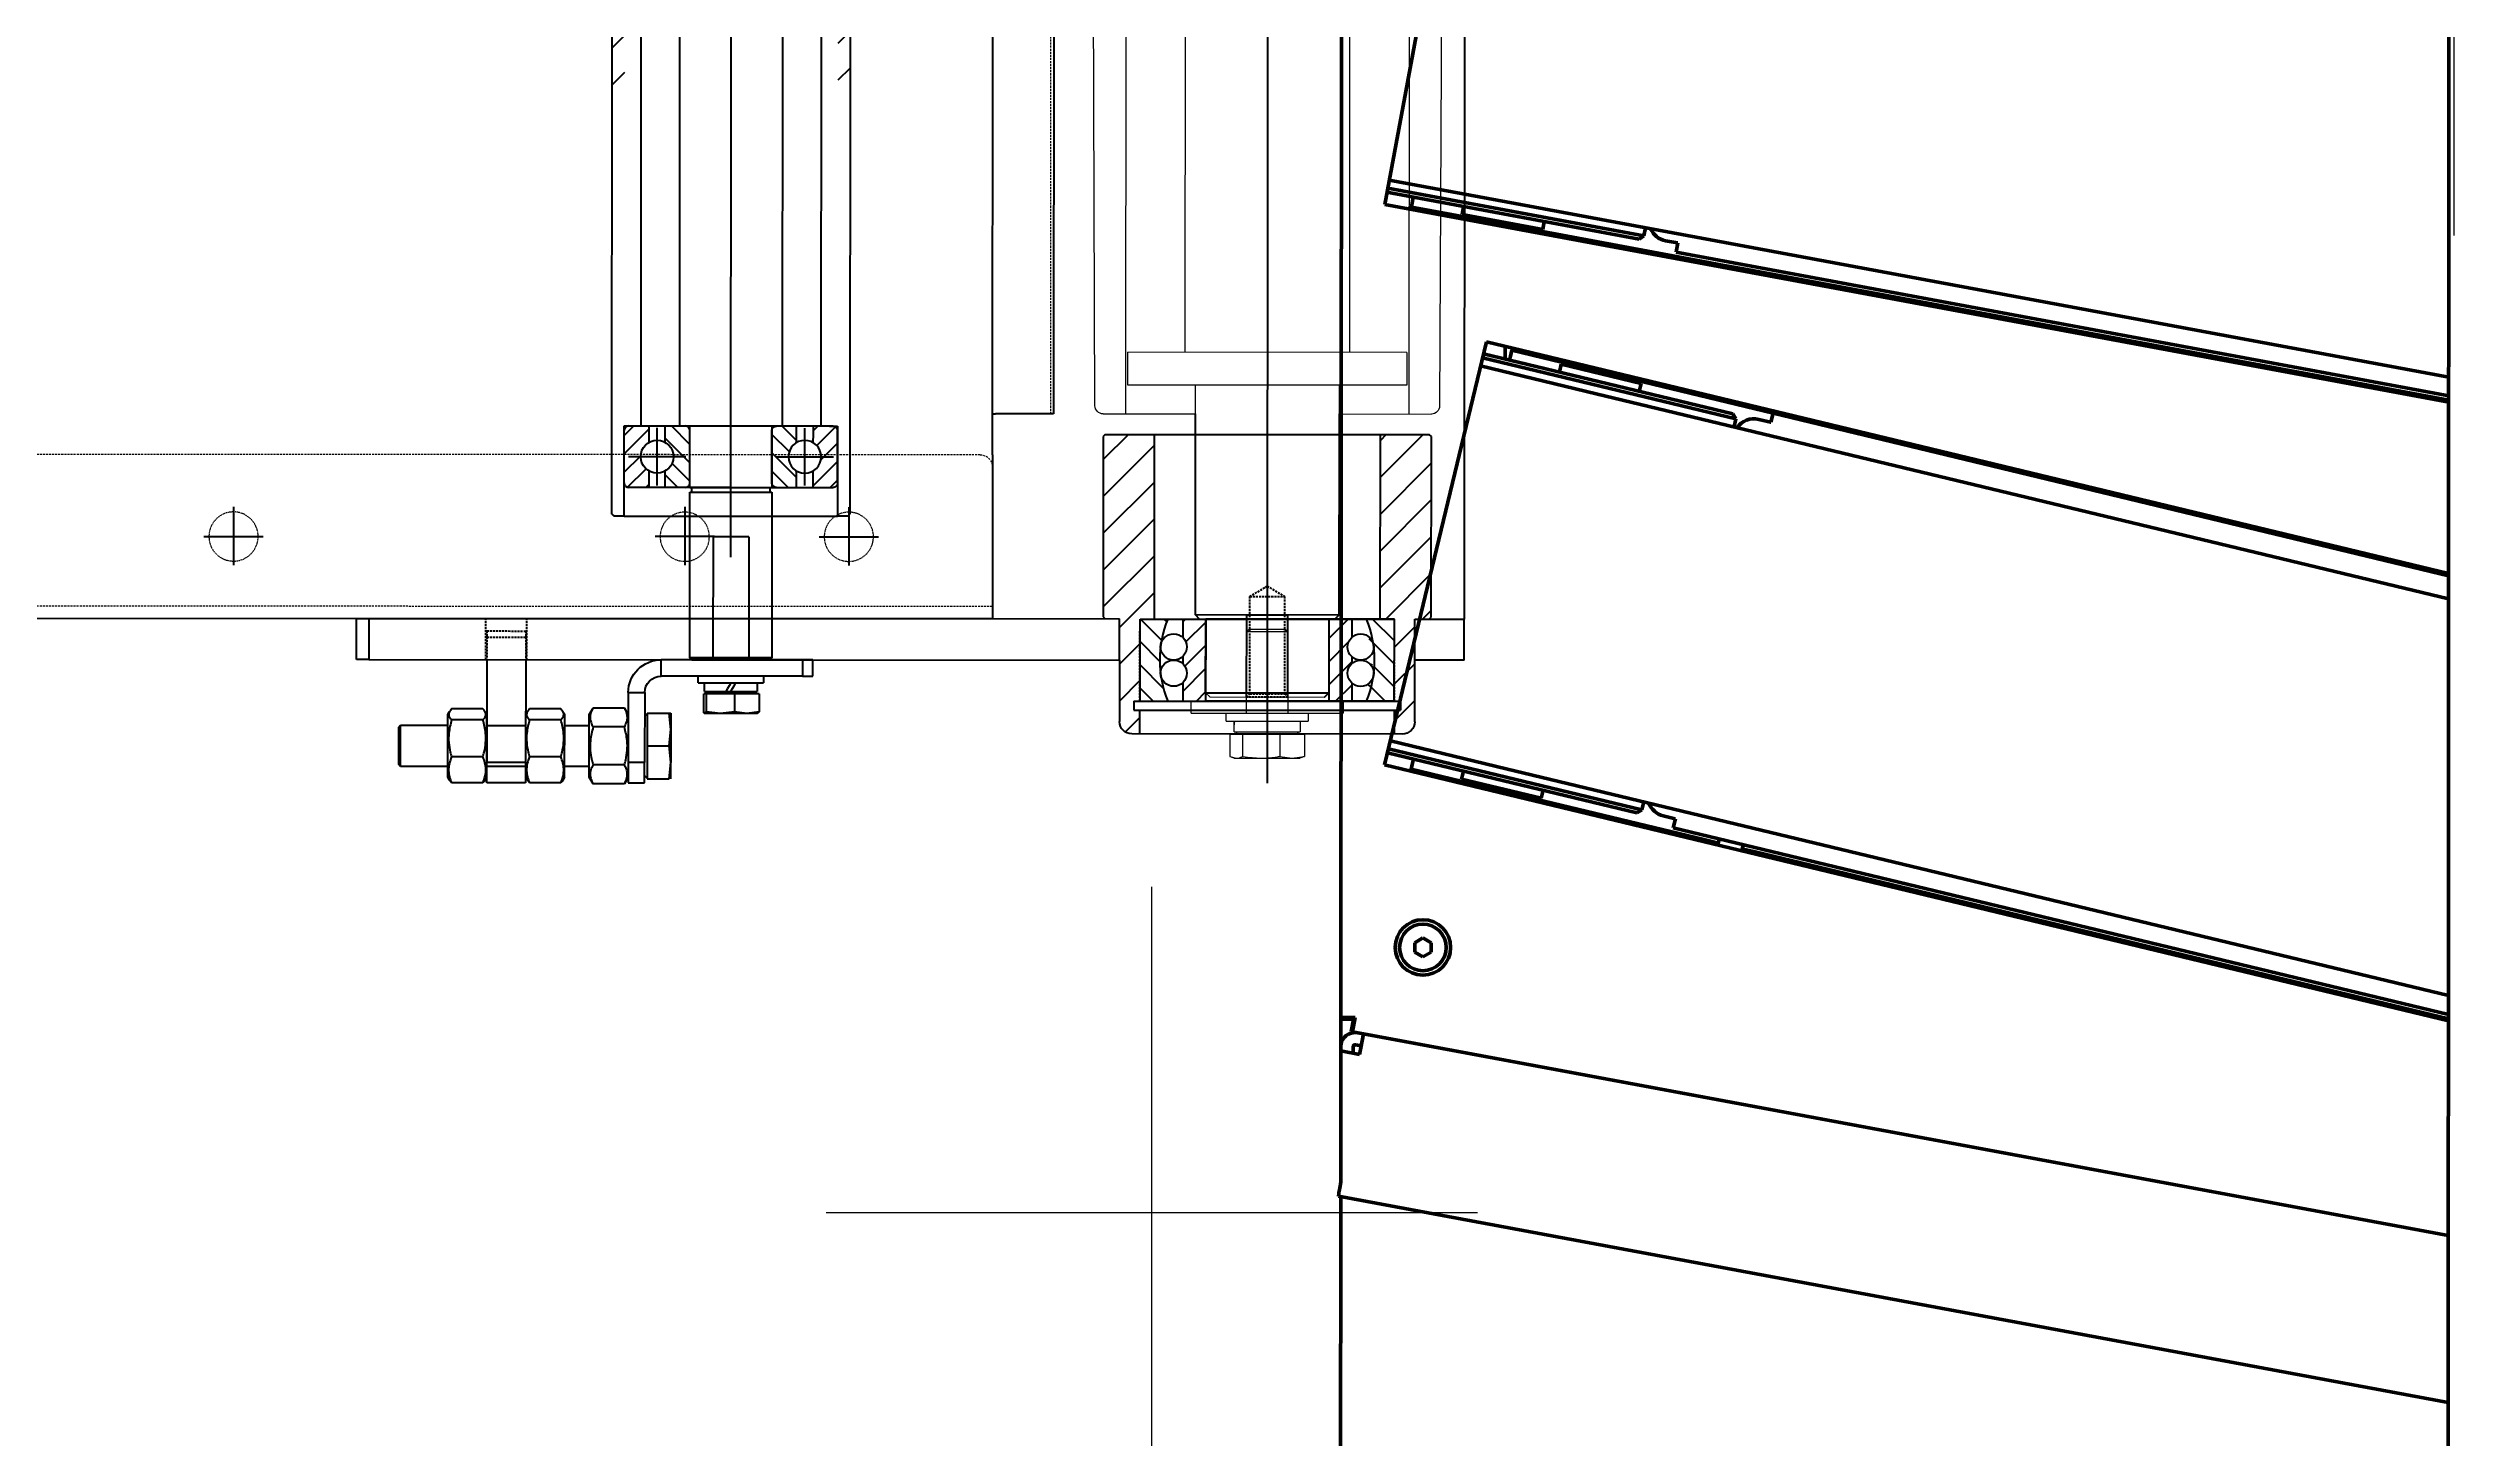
# Model space of a CAD drawing. Header units: millimetres. Extents: x 845401 to 948039, y 511594 to 550263.
# Drawn here: x 912238 to 912824, y 535811 to 536149 of the extents above; entities that cross this region are included whole.
import ezdxf

# ---------------------------------------------------------------- set-up
doc = ezdxf.new("R2010")
doc.units = ezdxf.units.MM
doc.linetypes.add('CENTER', pattern=[0])
doc.linetypes.add('DASHED', pattern=[0.75, 0.5, -0.25])
for name, color, linetype in [('00', 7, 'Continuous'), ('1', 30, 'Continuous'), ('1轮廓实线层', 7, 'Continuous'), ('2细线层', 4, 'Continuous'), ('3中心线层', 1, 'CENTER'), ('4虚线层', 6, 'DASHED'), ('5剖面线层', 2, 'Continuous')]:
    doc.layers.add(name, color=color, linetype=linetype)
for name, color, linetype, lineweight in [('7标注层', 4, 'Continuous', 5), ('A-剖-0.10mm.......SECT-L01', 255, 'Continuous', 18), ('可见 (ISO)', 7, 'Continuous', 50)]:
    doc.layers.add(name, color=color, linetype=linetype, lineweight=lineweight)
doc.styles.add('PC_TEXTSTYLE', font='isocp.shx', dxfattribs={"width": 0.8, "bigfont": 'hzfs.shx'})

# ---------------------------------------------------------------- blocks, each defined once
blk = doc.blocks.new('*U579')
at = {"layer": '1', "linetype": 'Continuous'}
h = blk.add_hatch(dxfattribs=at)
h.set_pattern_fill('_USER', color=1, scale=4, angle=45, style=0, pattern_type=0)
h.set_pattern_definition([(45, (0, 0), (-2.828427, 2.828427), [])])
edge = h.paths.add_edge_path()
edge.add_line((603, 403), (583, 403))
edge.add_line((583, 403), (583, 396.22))
edge.add_arc((593, 372), 26.2, 97.99753, 112.43775, ccw=False)
edge.add_arc((593, 372), 26.2, 82.00247, 97.99753, ccw=False)
edge.add_arc((593, 372), 26.2, 67.56225, 82.00247, ccw=False)
edge.add_line((603, 396.22), (603, 403))
edge = h.paths.add_edge_path()
edge.add_line((603, 347.78), (603, 341))
edge.add_line((603, 341), (583, 341))
edge.add_line((583, 341), (583, 347.78))
edge.add_arc((593, 372), 26.2, 247.56225, 262.00247)
edge.add_arc((593, 372), 26.2, 262.00247, 277.99753)
edge.add_arc((593, 372), 26.2, 277.99753, 292.43775)
blk = doc.blocks.new('*U580')
at = {"layer": '1', "linetype": 'Continuous'}
h = blk.add_hatch(dxfattribs=at)
h.set_pattern_fill('_USER', color=1, scale=4, angle=135, style=0, pattern_type=0)
h.set_pattern_definition([(135, (0, 0), (-2.828427, -2.828427), [])])
edge = h.paths.add_edge_path()
edge.add_line((598.55, 392.6), (603, 392.6))
edge.add_line((603, 392.6), (603, 387))
edge.add_line((603, 387), (583, 387))
edge.add_line((583, 387), (583, 392.6))
edge.add_line((583, 392.6), (587.45, 392.6))
edge.add_arc((589.8, 394.78), 3.2, 222.85105, 317.14895)
edge.add_line((592.15, 392.6), (593.85, 392.6))
edge.add_arc((596.2, 394.78), 3.2, 222.85105, 317.14895)
edge = h.paths.add_edge_path()
edge.add_line((583, 357), (603, 357))
edge.add_line((603, 357), (603, 351.4))
edge.add_line((603, 351.4), (598.55, 351.4))
edge.add_arc((596.2, 349.22), 3.2, 42.85105, 137.14895)
edge.add_line((593.85, 351.4), (592.15, 351.4))
edge.add_arc((589.8, 349.22), 3.2, 42.85105, 137.14895)
edge.add_line((587.45, 351.4), (583, 351.4))
edge.add_line((583, 351.4), (583, 357))
blk = doc.blocks.new('*U578', base_point=(-31, -88.5))
at = {"layer": '00', "color": 7}
for p, q in [((603, 403), (583, 403)), ((583, 403), (583, 387)), ((603, 403), (603, 387)), ((583, 392.6), (587.45, 392.6)), ((583, 387), (603, 387)), ((592.15, 392.6), (593.85, 392.6)), ((598.55, 392.6), (603, 392.6)), ((583, 357), (603, 357)), ((583, 341), (583, 357)), ((603, 341), (603, 357)), ((583, 351.4), (587.45, 351.4)), ((592.15, 351.4), (593.85, 351.4)), ((598.55, 351.4), (603, 351.4)), ((603, 341), (583, 341))]:
    blk.add_line(p, q, dxfattribs=at)
for centre in [(589.8, 394.78), (596.2, 394.78), (589.8, 349.22), (596.2, 349.22)]:
    blk.add_circle(centre, 3.2, dxfattribs=at)
for start, end in [(67.56225, 112.43775), (247.56225, 292.43775)]:
    blk.add_arc((593, 372), 26.2, start, end, dxfattribs=at)
at = {"color": 1, "linetype": 'Continuous'}
for name in ['*U579', '*U580']:
    blk.add_blockref(name, (0, 0), dxfattribs=at)
blk = doc.blocks.new('2206')
for p, q in [((2751.29, 2782.59), (2721.29, 2782.59)), ((2751.29, 2762.59), (2721.29, 2762.59))]:
    blk.add_line(p, q)
at = {"layer": '00', "rotation": 270}
blk.add_blockref('*U578', (2275.79, 3396.59), dxfattribs=at)
blk = doc.blocks.new('JTB2')
at = {"layer": '5剖面线层'}
h = blk.add_hatch(dxfattribs=at)
h.set_pattern_fill('ANSI31', color=256, scale=2, angle=-90, style=0)
h.set_pattern_definition([(225, (4709.747, 4481.01), (-4.490128, 4.490128), [])])
h.paths.add_polyline_path([(3985.08, 692.58), (3985.08, 704.58), (3985.58, 705.08), (4029.58, 705.08), (4030.08, 704.58), (4030.08, 701.08), (4040.08, 701.08), (4055.08, 701.08, -0.414214), (4058.08, 698.08), (4058.08, 696.08), (4052.28, 696.08), (4052.28, 697.58), (4050.08, 697.58), (4050.08, 696.08), (4030.08, 696.08), (4030.08, 692.58)])
h.paths.add_polyline_path([(3985.58, 625.08), (3985.08, 625.58), (3985.08, 637.58), (4030.08, 637.58), (4030.08, 634.08), (4050.08, 634.08), (4050.08, 632.58), (4052.28, 632.58), (4052.28, 634.08), (4058.08, 634.08), (4058.08, 632.08, -0.414214), (4055.08, 629.08), (4040.08, 629.08), (4030.08, 629.08), (4030.08, 625.58), (4029.58, 625.08)])
at = {"color": 7, "linetype": 'Continuous', "lineweight": 25}
for p, q in [((4040.08, 887.08), (4030.08, 887.08)), ((4030.08, 887.08), (4030.08, 884.08)), ((4040.08, 884.08), (4040.08, 887.08)), ((4030.08, 884.08), (4040.08, 884.08)), ((4030.08, 884.08), (4030.08, 701.08)), ((4040.08, 884.08), (4040.08, 701.08)), ((4040.08, 855.33), (4065.08, 855.33)), ((4065.08, 855.33), (4065.08, 845.83)), ((4070.08, 855.33), (4065.08, 855.33)), ((4070.08, 845.83), (4070.08, 855.33)), ((4040.08, 845.83), (4065.08, 845.83)), ((4065.08, 845.83), (4070.08, 845.83)), ((3985.08, 704.58), (3985.58, 705.08)), ((3985.08, 704.58), (3985.08, 625.58)), ((3985.58, 705.08), (4029.58, 705.08)), ((4029.58, 705.08), (4030.08, 704.58)), ((4040.08, 701.08), (4030.08, 701.08)), ((4040.08, 701.08), (4055.08, 701.08)), ((4050.08, 697.58), (4050.08, 632.58)), ((4050.08, 697.58), (4052.28, 697.58)), ((4052.28, 697.58), (4052.28, 632.58)), ((4058.08, 632.08), (4058.08, 698.08)), ((4030.08, 692.58), (3985.08, 692.58)), ((4030.08, 696.08), (4030.08, 634.08)), ((4058.08, 696.08), (4052.28, 696.08)), ((3985.08, 637.58), (4030.08, 637.58)), ((4052.28, 634.08), (4058.08, 634.08)), ((4030.08, 629.08), (4030.08, 617.08)), ((4040.08, 629.08), (4030.08, 629.08)), ((4055.08, 629.08), (4040.08, 629.08)), ((4040.08, 617.08), (4040.08, 629.08)), ((4050.08, 632.58), (4052.28, 632.58)), ((3985.58, 625.08), (3985.08, 625.58)), ((4029.58, 625.08), (3985.58, 625.08)), ((4030.08, 625.58), (4029.58, 625.08)), ((4040.08, 617.08), (4030.08, 617.08))]:
    blk.add_line(p, q, dxfattribs=at)
for centre, start, end in [((4055.08, 698.08), 0, 90), ((4055.08, 632.08), 270, 0)]:
    blk.add_arc(centre, 3, start, end, dxfattribs=at)
at = {"layer": '4虚线层'}
for p, q in [((4040.08, 855.58), (4030.08, 855.58)), ((4033.08, 855.33), (4033.08, 845.83)), ((4033.08, 855.33), (4040.08, 855.33)), ((4034.58, 855.33), (4034.58, 845.83)), ((4040.08, 845.58), (4030.08, 845.58)), ((4033.08, 845.83), (4040.08, 845.83))]:
    blk.add_line(p, q, dxfattribs=at)
at = {"layer": '4虚线层', "lineweight": 25}
for p, q in [((4050.08, 696.08), (4030.08, 696.08)), ((4030.08, 634.08), (4050.08, 634.08))]:
    blk.add_line(p, q, dxfattribs=at)
at = {"xscale": -1, "rotation": 90}
blk.add_blockref('2206', (6812.67, 3401.36), dxfattribs=at)
blk = doc.blocks.new('6304')
at = {"layer": '5剖面线层'}
h = blk.add_hatch(dxfattribs=at)
h.set_pattern_fill('ANSI31', color=256, style=0)
h.set_pattern_definition([(45, (1622.4174, 1392.4765), (-2.24506, 2.24506), [])])
edge = h.paths.add_edge_path()
edge.add_line((1637.42, 1412.48), (1635.42, 1412.48))
edge.add_line((1635.42, 1412.48), (1633.38, 1412.48))
edge.add_arc((1629.92, 1410.48), 4, 30, 150)
edge.add_line((1626.45, 1412.48), (1622.42, 1412.48))
edge.add_line((1622.42, 1412.48), (1622.42, 1417.38))
edge.add_arc((1623.52, 1417.38), 1.1, 90, 180, ccw=False)
edge.add_line((1623.52, 1418.48), (1636.32, 1418.48))
edge.add_arc((1636.32, 1417.38), 1.1, 360, 90, ccw=False)
edge.add_line((1637.42, 1417.38), (1637.42, 1412.48))
h = blk.add_hatch(dxfattribs=at)
h.set_pattern_fill('ANSI31', color=256, angle=90, style=0)
h.set_pattern_definition([(135, (1622.4174, 1392.4765), (-2.24506, -2.24506), [])])
edge = h.paths.add_edge_path()
edge.add_line((1622.42, 1408.48), (1626.45, 1408.48))
edge.add_arc((1629.92, 1410.48), 4, 210, 330)
edge.add_line((1633.38, 1408.48), (1637.42, 1408.48))
edge.add_line((1637.42, 1408.48), (1637.42, 1403.58))
edge.add_arc((1636.32, 1403.58), 1.1, 270, 360, ccw=False)
edge.add_line((1636.32, 1402.48), (1623.52, 1402.48))
edge.add_arc((1623.52, 1403.58), 1.1, 180, 270, ccw=False)
edge.add_line((1622.42, 1403.58), (1622.42, 1408.48))
at = {"layer": '5剖面线层', "extrusion": (0, 1.22461e-16, -1)}
h = blk.add_hatch(dxfattribs=at)
h.set_pattern_fill('ANSI31', color=256, angle=180, style=0)
h.set_pattern_definition([(225, (-1622.4174, 1392.4765), (2.24506, -2.24506), [])])
edge = h.paths.add_edge_path()
edge.add_line((-1622.42, 1376.48), (-1626.45, 1376.48))
edge.add_arc((-1629.92, 1374.48), 4, 30, 150)
edge.add_line((-1633.38, 1376.48), (-1637.42, 1376.48))
edge.add_line((-1637.42, 1376.48), (-1637.42, 1381.38))
edge.add_arc((-1636.32, 1381.38), 1.1, 90, 180, ccw=False)
edge.add_line((-1636.32, 1382.48), (-1623.52, 1382.48))
edge.add_arc((-1623.52, 1381.38), 1.1, 360, 90, ccw=False)
edge.add_line((-1622.42, 1381.38), (-1622.42, 1376.48))
h = blk.add_hatch(dxfattribs=at)
h.set_pattern_fill('ANSI31', color=256, angle=270, style=0)
h.set_pattern_definition([(315, (-1622.4174, 1392.4765), (2.24506, 2.24506), [])])
edge = h.paths.add_edge_path()
edge.add_line((-1626.45, 1372.48), (-1622.42, 1372.48))
edge.add_line((-1622.42, 1372.48), (-1622.42, 1367.58))
edge.add_arc((-1623.52, 1367.58), 1.1, 270, 360, ccw=False)
edge.add_line((-1623.52, 1366.48), (-1636.32, 1366.48))
edge.add_arc((-1636.32, 1367.58), 1.1, 180, 270, ccw=False)
edge.add_line((-1637.42, 1367.58), (-1637.42, 1372.48))
edge.add_line((-1637.42, 1372.48), (-1635.42, 1372.48))
edge.add_line((-1635.42, 1372.48), (-1633.38, 1372.48))
edge.add_arc((-1629.92, 1374.48), 4, 210, 330)
at = {"layer": '1轮廓实线层'}
for p, q in [((1622.42, 1392.48), (1622.42, 1417.38)), ((1637.42, 1412.48), (1635.42, 1412.48)), ((1637.42, 1417.38), (1637.42, 1392.48)), ((1622.42, 1408.48), (1626.45, 1408.48)), ((1633.38, 1408.48), (1637.42, 1408.48)), ((1623.52, 1402.48), (1636.32, 1402.48))]:
    blk.add_line(p, q, dxfattribs=at)
at = {"layer": '1轮廓实线层', "extrusion": (0, 1.22461e-16, -1)}
for p, q in [((1622.42, 1392.48), (1622.42, 1367.58)), ((1637.42, 1367.58), (1637.42, 1392.48)), ((1623.52, 1382.48), (1636.32, 1382.48)), ((1622.42, 1376.48), (1626.45, 1376.48)), ((1633.38, 1376.48), (1637.42, 1376.48)), ((1637.42, 1372.48), (1635.42, 1372.48))]:
    blk.add_line(p, q, dxfattribs=at)
at = {"layer": '1轮廓实线层'}
for points in [[(1623.52, 1418.48), (1636.32, 1418.48)], [(1626.45, 1412.48), (1622.42, 1412.48), (1622.42, 1417.38)], [(1635.42, 1412.48), (1633.38, 1412.48)], [(1637.42, 1417.38), (1637.42, 1412.48)]]:
    blk.add_lwpolyline(points, dxfattribs=at)
at = {"layer": '1轮廓实线层', "extrusion": (0, 1.22461e-16, -1)}
for points in [[(-1626.45, 1372.48), (-1622.42, 1372.48), (-1622.42, 1367.58)], [(-1635.42, 1372.48), (-1633.38, 1372.48)], [(-1637.42, 1367.58), (-1637.42, 1372.48)], [(-1623.52, 1366.48), (-1636.32, 1366.48)]]:
    blk.add_lwpolyline(points, dxfattribs=at)
at = {"layer": '1轮廓实线层'}
blk.add_circle((1629.92, 1410.48), 4, dxfattribs=at)
at = {"layer": '1轮廓实线层', "extrusion": (0, 1.22461e-16, -1)}
blk.add_circle((-1629.92, 1374.48), 4, dxfattribs=at)
at = {"layer": '1轮廓实线层'}
for centre, start, end in [((1623.52, 1417.38), 90, 180), ((1636.32, 1417.38), 0, 90), ((1623.52, 1403.58), 180, 270), ((1636.32, 1403.58), 270, 0)]:
    blk.add_arc(centre, 1.1, start, end, dxfattribs=at)
at = {"layer": '1轮廓实线层', "extrusion": (0, 1.22461e-16, -1)}
for centre, start, end in [((-1623.52, 1381.38), 0, 90), ((-1636.32, 1381.38), 90, 180), ((-1623.52, 1367.58), 270, 0), ((-1636.32, 1367.58), 180, 270)]:
    blk.add_arc(centre, 1.1, start, end, dxfattribs=at)
at = {"layer": '3中心线层'}
for p, q in [((1629.92, 1403.48), (1629.92, 1417.48)), ((1622.92, 1410.48), (1636.92, 1410.48)), ((1620.42, 1392.48), (1639.42, 1392.48))]:
    blk.add_line(p, q, dxfattribs=at)
at = {"layer": '3中心线层', "extrusion": (0, 1.22461e-16, -1)}
for p, q in [((1629.92, 1381.48), (1629.92, 1367.48)), ((1622.92, 1374.48), (1636.92, 1374.48))]:
    blk.add_line(p, q, dxfattribs=at)
at = {"style": 'PC_TEXTSTYLE'}
blk.add_text('TH_SUPERPART', height=1e-29, dxfattribs=at).set_placement((1622.42, 1392.48))
blk = doc.blocks.new('*U100472')
at = {"layer": '5剖面线层'}
h = blk.add_hatch(dxfattribs=at)
h.set_pattern_fill('ANSI31', color=256, scale=2, angle=-90, style=0)
h.set_pattern_definition([(315, (-3679.253, 1891.92), (4.490128, 4.490128), [])])
h.paths.add_polyline_path([(-1921.69, 1032.02), (-1921.69, 1536.52), (-1922.19, 1537.02), (-1924.69, 1537.02), (-1924.69, 1530.02), (-1924.69, 1515.02), (-1926.69, 1515.02), (-1928.69, 1515.02), (-1928.69, 1032.02)])
h.paths.add_polyline_path([(-1924.69, 549.02), (-1924.69, 534.02), (-1924.69, 527.02), (-1922.19, 527.02), (-1921.69, 527.52), (-1921.69, 1032.02), (-1928.69, 1032.02), (-1928.69, 549.02), (-1926.69, 549.02)])
h.paths.add_polyline_path([(-1972.69, 1032.02), (-1972.69, 1515.02), (-1974.69, 1515.02), (-1976.69, 1515.02), (-1976.69, 1530.02), (-1976.69, 1537.02), (-1979.19, 1537.02), (-1979.69, 1536.52), (-1979.69, 1032.02)])
h.paths.add_polyline_path([(-1972.69, 549.02), (-1972.69, 1032.02), (-1979.69, 1032.02), (-1979.69, 527.52), (-1979.19, 527.02), (-1976.69, 527.02), (-1976.69, 534.02), (-1976.69, 549.02), (-1974.69, 549.02)])
at = {"color": 7, "linetype": 'Continuous', "lineweight": 25}
for p, q in [((-2019.26, 1701.38), (-2019.69, 1700.65)), ((-2019.69, 1700.65), (-2019.69, 1700.44)), ((-2019.69, 1700.44), (-2019.69, 1685.4)), ((-2018.76, 1702.02), (-2019.25, 1701.38)), ((-2011.12, 1702.02), (-2018.76, 1702.02)), ((-2010.19, 1700.65), (-2010.62, 1701.38)), ((-2010.19, 1700.65), (-2010.19, 1700.44)), ((-2010.19, 1700.44), (-2010.19, 1685.4)), ((-2000.26, 1701.38), (-2000.69, 1700.65)), ((-2000.69, 1700.65), (-2000.69, 1700.44)), ((-2000.69, 1700.44), (-2000.69, 1685.4)), ((-1999.76, 1702.02), (-2000.25, 1701.38)), ((-1992.12, 1702.02), (-1999.76, 1702.02)), ((-1991.19, 1700.65), (-1991.62, 1701.38)), ((-1991.19, 1700.65), (-1991.19, 1700.44)), ((-1991.19, 1700.44), (-1991.19, 1685.4)), ((-1984.26, 1702.26), (-1985.19, 1700.65)), ((-1985.19, 1700.65), (-1985.19, 1685.4)), ((-1976.62, 1702.26), (-1984.26, 1702.26)), ((-1975.69, 1700.65), (-1976.62, 1702.26)), ((-1975.69, 1702.02), (-1971.69, 1702.02)), ((-1975.69, 1697.02), (-1975.69, 1702.02)), ((-1971.69, 1702.02), (-1971.69, 1697.02)), ((-1971.09, 1700.86), (-1971.69, 1700.26)), ((-1971.09, 1693.02), (-1971.09, 1701.02)), ((-1971.09, 1701.02), (-1965.74, 1701.02)), ((-1965.74, 1701.02), (-1965.29, 1697.02)), ((-1965.29, 1701.02), (-1965.29, 1697.02)), ((-2031.19, 1698.02), (-2031.69, 1697.52)), ((-2031.69, 1688.52), (-2031.69, 1697.52)), ((-2019.69, 1698.02), (-2031.19, 1698.02)), ((-2031.19, 1698.02), (-2031.19, 1688.02)), ((-2011.12, 1695.7), (-2018.76, 1695.7)), ((-2000.69, 1698.02), (-2010.19, 1698.02)), ((-1992.12, 1695.7), (-1999.76, 1695.7)), ((-1985.19, 1698.02), (-1991.19, 1698.02)), ((-1976.62, 1697.64), (-1984.26, 1697.64)), ((-1975.69, 1680.02), (-1975.69, 1697.02)), ((-1971.69, 1697.02), (-1975.69, 1697.02)), ((-1971.69, 1680.02), (-1971.69, 1697.02)), ((-1965.29, 1697.02), (-1965.74, 1693.02)), ((-1965.29, 1689.02), (-1965.29, 1697.02)), ((-2031.69, 1688.52), (-2031.19, 1688.02)), ((-2031.19, 1688.02), (-2019.69, 1688.02)), ((-2010.19, 1688.02), (-2000.69, 1688.02)), ((-1991.19, 1688.02), (-1985.19, 1688.02)), ((-1976.62, 1688.4), (-1984.26, 1688.4)), ((-1971.09, 1685.02), (-1971.09, 1693.02)), ((-1971.09, 1693.02), (-1965.74, 1693.02)), ((-1965.74, 1693.02), (-1965.29, 1689.02)), ((-1965.29, 1689.02), (-1965.74, 1685.02)), ((-1965.29, 1685.02), (-1965.29, 1689.02)), ((-2019.69, 1685.4), (-2019.26, 1684.66)), ((-2011.12, 1686.7), (-2018.76, 1686.7)), ((-2011.12, 1684.02), (-2018.76, 1684.02)), ((-2010.62, 1684.66), (-2010.19, 1685.4)), ((-2000.69, 1685.4), (-2000.26, 1684.66)), ((-1992.12, 1686.7), (-1999.76, 1686.7)), ((-1992.12, 1684.02), (-1999.76, 1684.02)), ((-1991.62, 1684.66), (-1991.19, 1685.4)), ((-1985.19, 1685.4), (-1984.26, 1683.78)), ((-1976.62, 1683.78), (-1984.26, 1683.78)), ((-1976.62, 1683.78), (-1975.69, 1685.4)), ((-1971.69, 1685.79), (-1971.09, 1685.19)), ((-1971.09, 1685.02), (-1965.74, 1685.02)), ((-1957.24, 1684.96), (-1957.14, 1685.02)), ((-1957.14, 1685.02), (-1953.22, 1685.02)), ((-1956.68, 1684.65), (-1953.22, 1685.02)), ((-1956.68, 1680.32), (-1956.68, 1684.65)), ((-1953.22, 1685.02), (-1949.77, 1684.65)), ((-1953.22, 1685.02), (-1946.77, 1685.02)), ((-1949.77, 1684.65), (-1946.77, 1685.02)), ((-1949.77, 1680.32), (-1949.77, 1684.65)), ((-1946.77, 1685.02), (-1943.78, 1684.65)), ((-1946.77, 1685.02), (-1944.19, 1685.02)), ((-1944.14, 1685), (-1944.19, 1685.02)), ((-1943.78, 1680.32), (-1943.78, 1684.65)), ((-1975.69, 1680.02), (-1971.69, 1680.02)), ((-1967.69, 1676.02), (-1967.69, 1672.02)), ((-1933.19, 1676.02), (-1967.69, 1676.02)), ((-1958.69, 1677.62), (-1958.69, 1676.02)), ((-1958.69, 1677.62), (-1958.38, 1677.62)), ((-1958.38, 1677.62), (-1942.69, 1677.62)), ((-1956.68, 1680.32), (-1957.24, 1680.32)), ((-1957.13, 1679.72), (-1957.13, 1677.62)), ((-1957.13, 1679.72), (-1951.9, 1679.72)), ((-1957.03, 1680.32), (-1956.43, 1679.72)), ((-1949.77, 1680.32), (-1956.68, 1680.32)), ((-1951.9, 1679.72), (-1950.69, 1679.72)), ((-1950.69, 1679.72), (-1944.25, 1679.72)), ((-1943.78, 1680.32), (-1949.77, 1680.32)), ((-1944.96, 1679.72), (-1944.36, 1680.32)), ((-1944.25, 1677.62), (-1944.25, 1679.72)), ((-1942.69, 1676.02), (-1942.69, 1677.62)), ((-1933.19, 1672.02), (-1933.19, 1676.02)), ((-1933.19, 1676.02), (-1930.69, 1676.02)), ((-1930.69, 1676.02), (-1930.69, 1672.02)), ((-1834.94, 1680.02), (-1834.94, 1662.02)), ((-1805.94, 1681.02), (-1804.94, 1680.02)), ((-1804.94, 1662.02), (-1804.94, 1680.02)), ((-1933.19, 1672.02), (-1967.69, 1672.02)), ((-1960.19, 1672.02), (-1960.69, 1671.52)), ((-1960.69, 1671.52), (-1960.69, 1631.12)), ((-1955.05, 1671.52), (-1960.69, 1671.52)), ((-1960.19, 1672.02), (-1954.93, 1672.02)), ((-1955.05, 1642.02), (-1955.05, 1671.52)), ((-1946.33, 1671.52), (-1955.05, 1671.52)), ((-1954.93, 1672.02), (-1946.45, 1672.02)), ((-1946.45, 1672.02), (-1941.19, 1672.02)), ((-1946.33, 1642.02), (-1946.33, 1671.52)), ((-1940.69, 1671.52), (-1946.33, 1671.52)), ((-1940.69, 1671.52), (-1941.19, 1672.02)), ((-1940.69, 1631.12), (-1940.69, 1671.52)), ((-1930.69, 1672.02), (-1933.19, 1672.02)), ((-1886.94, 1662.02), (-3156.94, 1662.02)), ((-1886.94, 1656.02), (-1886.94, 1662.02)), ((-1836.44, 1662.02), (-1837.44, 1661.02)), ((-1837.44, 1661.02), (-1837.44, 1612.02)), ((-1802.44, 1661.02), (-1837.44, 1661.02)), ((-1836.44, 1662.02), (-1803.44, 1662.02)), ((-1802.44, 1661.02), (-1803.44, 1662.02)), ((-1802.44, 1612.02), (-1802.44, 1661.02)), ((-1886.94, 1622.02), (-1886.94, 1656.02)), ((-1946.33, 1642.02), (-1955.05, 1642.02)), ((-1979.69, 1636.52), (-1979.19, 1637.02)), ((-1979.69, 1636.52), (-1979.69, 427.52)), ((-1976.69, 1637.02), (-1979.19, 1637.02)), ((-1976.69, 1637.02), (-1976.69, 1630.02)), ((-1976.69, 1637.02), (-1924.69, 1637.02)), ((-1924.69, 1630.02), (-1924.69, 1637.02)), ((-1922.19, 1637.02), (-1924.69, 1637.02)), ((-1922.19, 1637.02), (-1921.69, 1636.52)), ((-1921.69, 427.52), (-1921.69, 1636.52)), ((-1976.69, 1630.02), (-1976.69, 1615.02)), ((-1960.69, 1631.12), (-1940.69, 1631.12)), ((-1960.69, 1630.02), (-1960.69, 1615.02)), ((-1960.69, 1630.02), (-1940.69, 1630.02)), ((-1960.19, 1631.12), (-1960.19, 1630.02)), ((-1941.19, 1630.02), (-1941.19, 1631.12)), ((-1940.69, 1615.02), (-1940.69, 1630.02)), ((-1924.69, 1615.02), (-1924.69, 1630.02)), ((-1886.94, 1622.02), (-1886.94, 442.02)), ((-1976.69, 1615.02), (-1974.69, 1615.02)), ((-1974.69, 1615.02), (-1926.69, 1615.02)), ((-1972.69, 449.02), (-1972.69, 1615.02)), ((-1963.19, 1615.02), (-1963.19, 449.02)), ((-1963.19, 1615.02), (-1938.19, 1615.02)), ((-1938.19, 449.02), (-1938.19, 1615.02)), ((-1928.69, 1615.02), (-1928.69, 449.02)), ((-1926.69, 1615.02), (-1924.69, 1615.02)), ((-1886.94, 1612.02), (-1886.17, 1612.02)), ((-1872.06, 1612.02), (-1886.17, 1612.02)), ((-1872.06, 452.02), (-1872.06, 1612.02))]:
    blk.add_line(p, q, dxfattribs=at)
for p, q in [((-1957.24, 1684.96), (-1957.24, 1680.32)), ((-1834.94, 1680.02), (-1804.94, 1680.02)), ((-1771.94, 402.02), (-1771.94, 1662.02))]:
    blk.add_line(p, q)
at = {"color": 7, "linetype": 'Continuous', "lineweight": 15}
for p, q in [((-1834.94, 1680.02), (-1833.94, 1681.02)), ((-1833.94, 1681.02), (-1805.94, 1681.02)), ((-1859.95, 1612.02), (-1837.44, 1612.02)), ((-1854.44, 1612.02), (-1854.44, 452.02)), ((-1837.44, 1612.02), (-1837.44, 1605.02)), ((-1802.44, 1612.02), (-1779.93, 1612.02)), ((-1802.44, 1605.02), (-1802.44, 1612.02)), ((-1785.44, 452.02), (-1785.44, 1612.02)), ((-1861.95, 1610.03), (-1862.94, 1347.02)), ((-1776.94, 1347.02), (-1777.93, 1610.03)), ((-1785.94, 1605.02), (-1853.94, 1605.02)), ((-1853.94, 1605.02), (-1853.94, 1597.02)), ((-1785.94, 1597.02), (-1785.94, 1605.02)), ((-1785.94, 1597.02), (-1853.94, 1597.02)), ((-1839.94, 1597.02), (-1839.94, 467.02)), ((-1799.94, 467.02), (-1799.94, 1597.02))]:
    blk.add_line(p, q, dxfattribs=at)
at = {"color": 7, "linetype": 'Continuous', "lineweight": 25, "flags": 128}
for points in [[(-1950.69, 1677.62), (-1951.1, 1678.32), (-1951.5, 1679.02), (-1951.9, 1679.72)], [(-1950.69, 1679.72), (-1950.29, 1679.02), (-1949.88, 1678.32), (-1949.48, 1677.62)]]:
    blk.add_lwpolyline(points, dxfattribs=at)
at = {"color": 7, "linetype": 'Continuous', "lineweight": 25}
for radius in [8, 4]:
    blk.add_arc((-1967.69, 1680.02), radius, 180, 270, dxfattribs=at)
at = {"color": 7, "linetype": 'Continuous', "lineweight": 15}
for centre, start, end in [((-1859.95, 1610.02), 90, 179.78379), ((-1779.93, 1610.02), 0.21621, 90)]:
    blk.add_arc(centre, 2, start, end, dxfattribs=at)
at = {"color": 7, "linetype": 'Continuous', "lineweight": 25}
for points, knots in [([(-2018.76, 1695.7), (-2018.97, 1696.25), (-2019.38, 1697.35), (-2019.54, 1699), (-2019.31, 1700.57), (-2018.95, 1701.53), (-2018.76, 1702.02)], [0, 0, 0, 0, 0.264606, 0.534947, 0.765339, 1, 1, 1, 1]), ([(-2011.12, 1702.02), (-2010.92, 1701.47), (-2010.5, 1700.36), (-2010.35, 1698.72), (-2010.57, 1697.15), (-2010.94, 1696.18), (-2011.12, 1695.7)], [0, 0, 0, 0, 0.264606, 0.534947, 0.765343, 1, 1, 1, 1]), ([(-2010.62, 1701.38), (-2010.62, 1701.38), (-2010.69, 1701.6), (-2010.91, 1701.81), (-2011.12, 1702.02)], [0, 0, 0, 0, 0.024413, 1, 1, 1, 1]), ([(-1999.76, 1695.7), (-1999.97, 1696.25), (-2000.38, 1697.35), (-2000.54, 1699), (-2000.31, 1700.57), (-1999.95, 1701.53), (-1999.76, 1702.02)], [0, 0, 0, 0, 0.264606, 0.534947, 0.765339, 1, 1, 1, 1]), ([(-1992.12, 1702.02), (-1991.92, 1701.47), (-1991.5, 1700.36), (-1991.35, 1698.72), (-1991.57, 1697.15), (-1991.94, 1696.18), (-1992.12, 1695.7)], [0, 0, 0, 0, 0.264606, 0.534947, 0.765343, 1, 1, 1, 1]), ([(-1991.62, 1701.38), (-1991.62, 1701.38), (-1991.69, 1701.6), (-1991.91, 1701.81), (-1992.12, 1702.02)], [0, 0, 0, 0, 0.024413, 1, 1, 1, 1]), ([(-1984.26, 1697.64), (-1984.47, 1698.04), (-1984.88, 1698.85), (-1985.04, 1700.05), (-1984.81, 1701.2), (-1984.45, 1701.9), (-1984.26, 1702.26)], [0, 0, 0, 0, 0.264603, 0.534946, 0.765344, 1, 1, 1, 1]), ([(-1976.62, 1702.26), (-1976.42, 1701.86), (-1976, 1701.05), (-1975.85, 1699.85), (-1976.07, 1698.7), (-1976.44, 1697.99), (-1976.62, 1697.64)], [0, 0, 0, 0, 0.264604, 0.534947, 0.765345, 1, 1, 1, 1]), ([(-2018.76, 1686.7), (-2019.03, 1687.78), (-2019.49, 1689.6), (-2019.5, 1692.26), (-2019.19, 1694.18), (-2018.87, 1695.31), (-2018.76, 1695.7)], [0, 0, 0, 0, 0.363595, 0.61279, 0.868712, 1, 1, 1, 1]), ([(-2011.12, 1695.7), (-2011.01, 1695.31), (-2010.7, 1694.19), (-2010.39, 1692.28), (-2010.39, 1689.62), (-2010.85, 1687.78), (-2011.12, 1686.7)], [0, 0, 0, 0, 0.131289, 0.380795, 0.636403, 1, 1, 1, 1]), ([(-1999.76, 1686.7), (-2000.03, 1687.78), (-2000.49, 1689.6), (-2000.5, 1692.26), (-2000.19, 1694.18), (-1999.87, 1695.31), (-1999.76, 1695.7)], [0, 0, 0, 0, 0.363595, 0.61279, 0.868712, 1, 1, 1, 1]), ([(-1992.12, 1695.7), (-1992.01, 1695.31), (-1991.7, 1694.19), (-1991.39, 1692.28), (-1991.39, 1689.62), (-1991.85, 1687.78), (-1992.12, 1686.7)], [0, 0, 0, 0, 0.131289, 0.380795, 0.636403, 1, 1, 1, 1]), ([(-1984.26, 1688.4), (-1984.53, 1689.51), (-1984.99, 1691.37), (-1985, 1694.11), (-1984.69, 1696.08), (-1984.37, 1697.24), (-1984.26, 1697.64)], [0, 0, 0, 0, 0.3635952, 0.6127891, 0.8687081, 1, 1, 1, 1]), ([(-1976.62, 1697.64), (-1976.51, 1697.24), (-1976.2, 1696.1), (-1975.89, 1694.13), (-1975.89, 1691.39), (-1976.35, 1689.51), (-1976.62, 1688.4)], [0, 0, 0, 0, 0.131292, 0.380799, 0.636403, 1, 1, 1, 1]), ([(-1984.26, 1683.78), (-1984.47, 1684.18), (-1984.88, 1684.99), (-1985.04, 1686.19), (-1984.81, 1687.34), (-1984.45, 1688.05), (-1984.26, 1688.4)], [0, 0, 0, 0, 0.264604, 0.534947, 0.765345, 1, 1, 1, 1]), ([(-1976.62, 1688.4), (-1976.42, 1688), (-1976, 1687.19), (-1975.85, 1685.99), (-1976.07, 1684.84), (-1976.44, 1684.14), (-1976.62, 1683.78)], [0, 0, 0, 0, 0.264603, 0.534946, 0.765344, 1, 1, 1, 1]), ([(-1965.29, 1691.02), (-1965.37, 1691.02), (-1965.46, 1691.02), (-1965.73, 1691.02), (-1965.74, 1691.02)], [0, 0, 0, 0, 0.973006, 1, 1, 1, 1]), ([(-2018.76, 1684.02), (-2018.97, 1684.26), (-2019.38, 1684.73), (-2019.54, 1685.42), (-2019.31, 1686.09), (-2018.95, 1686.5), (-2018.76, 1686.7)], [0, 0, 0, 0, 0.264605, 0.534947, 0.765343, 1, 1, 1, 1]), ([(-2011.12, 1686.7), (-2010.92, 1686.47), (-2010.5, 1686), (-2010.35, 1685.3), (-2010.57, 1684.64), (-2010.94, 1684.23), (-2011.12, 1684.02)], [0, 0, 0, 0, 0.264603, 0.534945, 0.765342, 1, 1, 1, 1]), ([(-1999.76, 1684.02), (-1999.97, 1684.26), (-2000.38, 1684.73), (-2000.54, 1685.42), (-2000.31, 1686.09), (-1999.95, 1686.5), (-1999.76, 1686.7)], [0, 0, 0, 0, 0.264605, 0.534947, 0.765343, 1, 1, 1, 1]), ([(-1992.12, 1686.7), (-1991.92, 1686.47), (-1991.5, 1686), (-1991.35, 1685.3), (-1991.57, 1684.64), (-1991.94, 1684.23), (-1992.12, 1684.02)], [0, 0, 0, 0, 0.264603, 0.534945, 0.765342, 1, 1, 1, 1]), ([(-1965.74, 1685.02), (-1965.73, 1685.02), (-1965.46, 1685.02), (-1965.37, 1685.02), (-1965.29, 1685.02)], [0, 0, 0, 0, 0.026994, 1, 1, 1, 1]), ([(-1957.14, 1685.02), (-1956.99, 1684.95), (-1956.84, 1684.88), (-1956.68, 1684.66), (-1956.68, 1684.65)], [0, 0, 0, 0, 0.973005, 1, 1, 1, 1]), ([(-1943.78, 1684.65), (-1943.78, 1684.66), (-1943.94, 1684.88), (-1944.09, 1684.95), (-1944.24, 1685.02)], [0, 0, 0, 0, 0.026993, 1, 1, 1, 1])]:
    blk.add_open_spline(points, degree=3, knots=knots, dxfattribs=at)
for points in [[(-1955.05, 1671.52), (-1955.01, 1671.69), (-1954.97, 1671.85), (-1954.93, 1672.02)], [(-1946.33, 1671.52), (-1946.37, 1671.69), (-1946.41, 1671.85), (-1946.45, 1672.02)]]:
    blk.add_open_spline(points, degree=3, dxfattribs=at)
at = {"layer": '2细线层', "lineweight": 15}
for p, q in [((-1829.03, 1695.49), (-1827.48, 1695.94)), ((-1829.03, 1690.14), (-1829.03, 1695.49)), ((-1827.94, 1695.94), (-1828.46, 1695.75)), ((-1827.94, 1695.94), (-1827.48, 1695.94)), ((-1827.48, 1695.94), (-1821.39, 1695.94)), ((-1825.93, 1690.14), (-1825.93, 1695.49)), ((-1821.39, 1695.94), (-1813.85, 1695.94)), ((-1816.85, 1695.49), (-1813.85, 1695.94)), ((-1816.85, 1690.14), (-1816.85, 1695.49)), ((-1813.85, 1695.94), (-1810.86, 1695.49)), ((-1813.85, 1695.94), (-1811.94, 1695.94)), ((-1811.42, 1695.75), (-1811.94, 1695.94)), ((-1810.86, 1695.49), (-1811.45, 1695.66)), ((-1810.86, 1690.14), (-1810.86, 1695.49)), ((-1825.93, 1690.14), (-1829.03, 1690.14)), ((-1827.99, 1689.54), (-1811.89, 1689.54)), ((-1827.78, 1690.14), (-1827.18, 1689.54)), ((-1816.85, 1690.14), (-1825.93, 1690.14)), ((-1810.86, 1690.14), (-1816.85, 1690.14)), ((-1812.71, 1689.54), (-1812.11, 1690.14)), ((-1811.89, 1686.94), (-1811.89, 1689.54)), ((-1829.94, 1686.94), (-1829.94, 1684.94)), ((-1829.94, 1686.94), (-1809.94, 1686.94)), ((-1829.94, 1684.94), (-1809.94, 1684.94)), ((-1824.94, 1684.94), (-1824.94, 1665.04)), ((-1814.94, 1665.04), (-1814.94, 1684.94)), ((-1809.94, 1684.94), (-1809.94, 1686.94)), ((-1824.94, 1665.04), (-1824.44, 1664.54)), ((-1824.94, 1665.04), (-1820.85, 1665.04)), ((-1820.76, 1664.54), (-1824.44, 1664.54)), ((-1820.85, 1665.04), (-1814.94, 1665.04)), ((-1815.44, 1664.54), (-1820.76, 1664.54)), ((-1815.44, 1664.54), (-1814.94, 1665.04))]:
    blk.add_line(p, q, dxfattribs=at)
at = {"layer": '2细线层'}
for p, q in [((-1824.94, 1681), (-1824.94, 1661.02)), ((-1814.94, 1681), (-1814.94, 1661.02)), ((-1824.94, 1661.02), (-1814.94, 1661.02))]:
    blk.add_line(p, q, dxfattribs=at)
at = {"layer": '2细线层', "lineweight": 15}
for centre, start_param, end_param in [((-1819.94, 1689.54), 1.570796, 1.758368), ((-1819.94, 1686.94), 1.477424, 1.570796)]:
    blk.add_ellipse(centre, major_axis=(0, 13.94), ratio=0.57735, start_param=start_param, end_param=end_param, dxfattribs=at)
for points, knots in [([(-1827.48, 1695.94), (-1827.22, 1695.92), (-1826.7, 1695.87), (-1826.19, 1695.62), (-1825.93, 1695.49)], [0, 0, 0, 0, 0.497781, 1, 1, 1, 1]), ([(-1825.93, 1695.49), (-1825.89, 1695.5), (-1824.39, 1695.77), (-1822.87, 1695.86), (-1821.39, 1695.94)], [0, 0, 0, 0, 0.026995, 1, 1, 1, 1]), ([(-1821.39, 1695.94), (-1820.25, 1695.89), (-1818.73, 1695.83), (-1817.23, 1695.56), (-1816.85, 1695.49)], [0, 0, 0, 0, 0.746933, 1, 1, 1, 1])]:
    blk.add_open_spline(points, degree=3, knots=knots, dxfattribs=at)
at = {"layer": '3中心线层', "linetype": 'ByBlock', "ltscale": 2}
blk.add_line((-1819.94, 319.02), (-1819.94, 1702.02), dxfattribs=at)
at = {"layer": '3中心线层'}
for p, q in [((-2071.94, 1634.77), (-2071.94, 1648.99)), ((-1961.94, 1634.77), (-1961.94, 1648.99)), ((-1950.69, 1647.02), (-1950.69, 417.02)), ((-1921.94, 1634.77), (-1921.94, 1648.99)), ((-2079.19, 1642.02), (-2064.69, 1642.02)), ((-1969.19, 1641.88), (-1954.69, 1641.88)), ((-1929.19, 1642.02), (-1914.69, 1642.02))]:
    blk.add_line(p, q, dxfattribs=at)
at = {"layer": '4虚线层'}
for p, q in [((-1824.97, 1681.02), (-1824.19, 1680.25)), ((-1814.92, 1681.02), (-1824.97, 1681.02)), ((-1824.19, 1680.25), (-1815.69, 1680.25)), ((-1824.19, 1680.25), (-1824.19, 1656.52)), ((-1815.69, 1680.25), (-1814.92, 1681.02)), ((-1815.69, 1656.52), (-1815.69, 1680.25)), ((-1824.19, 1656.52), (-1815.69, 1656.52)), ((-1824.19, 1656.52), (-1819.94, 1653.97)), ((-1819.94, 1653.97), (-1815.69, 1656.52))]:
    blk.add_line(p, q, dxfattribs=at)
at = {"layer": '4虚线层', "linetype": 'DASHED', "lineweight": 18}
for p, q in [((-1886.94, 1659.02), (-3156.94, 1659.02)), ((-1889.94, 1622.02), (-3153.94, 1622.02)), ((-1872.83, 452.02), (-1872.83, 1612.02))]:
    blk.add_line(p, q, dxfattribs=at)
at = {"layer": '4虚线层', "linetype": 'DASHED', "lineweight": 18, "ltscale": 0.2}
blk.add_circle((-2071.94, 1642.02), 6, dxfattribs=at)
at = {"layer": '4虚线层', "linetype": 'DASHED', "lineweight": 18, "ltscale": 0.15}
for centre in [(-1961.94, 1642.02), (-1921.94, 1642.02)]:
    blk.add_circle(centre, 6, dxfattribs=at)
at = {"layer": '4虚线层', "linetype": 'DASHED', "lineweight": 18}
blk.add_arc((-1889.94, 1625.02), 3, 270, 0, dxfattribs=at)
at = {"layer": '7标注层', "lineweight": 15}
for p, q in [((-1838.44, 1684.94), (-1838.44, 1682.02)), ((-1838.44, 1684.94), (-1801.44, 1684.94)), ((-1801.44, 1682.02), (-1838.44, 1682.02)), ((-1801.44, 1682.02), (-1801.44, 1684.94))]:
    blk.add_line(p, q, dxfattribs=at)
for name, p, rotation in [('JTB2', (-1154.87, -2368.06), 89.99999999999999), ('6304', (-3343.17, 3252.44), 270)]:
    blk.add_blockref(name, p, dxfattribs=dict(rotation=rotation))
blk = doc.blocks.new('单件分离新结构核图')
at = {"layer": '可见 (ISO)'}
for p, q in [((4619086.37, 893985.08), (4619086.37, 896285.08)), ((4618816.37, 894565.97), (4618816.37, 896020.19)), ((4618826.96, 894764.18), (4618846.28, 894868.4)), ((4618828.06, 894770.1), (4618856.58, 894764.82)), ((4619086.37, 894716.1), (4618826.96, 894764.18)), ((4618827.51, 894767.15), (4618888.97, 894755.76)), ((4618890.16, 894756.58), (4618827.7, 894768.16)), ((4618833.36, 894762.99), (4618833.46, 894763.51)), ((4618833.73, 894764.98), (4618833.46, 894763.51)), ((4618833.46, 894763.51), (4618843.29, 894761.69)), ((4618833.73, 894764.98), (4618833.91, 894765.97)), ((4618845.84, 894761.72), (4618846.2, 894763.69)), ((4619086.37, 894722.23), (4618856.58, 894764.82)), ((4618843.29, 894761.69), (4618905.92, 894750.08)), ((4618845.84, 894761.72), (4618865.5, 894758.08)), ((4618865.5, 894758.08), (4618865.87, 894760.04)), ((4618890.16, 894756.58), (4618890.56, 894758.52)), ((4618888.97, 894755.76), (4618890.16, 894756.58)), ((4618898.34, 894754.84), (4618895.46, 894755.37)), ((4618898.46, 894754.82), (4618898.04, 894752.56)), ((4618898.04, 894752.56), (4619086.37, 894717.65)), ((4618898.34, 894754.84), (4618898.46, 894754.82)), ((4618905.92, 894750.08), (4618908.87, 894749.53)), ((4618908.78, 894749.02), (4618908.87, 894749.53)), ((4618908.87, 894749.53), (4618915.36, 894748.33)), ((4618915.36, 894748.33), (4618915.27, 894747.81)), ((4618915.36, 894748.33), (4618918.31, 894747.78)), ((4618918.31, 894747.78), (4619086.37, 894716.63)), ((4618827.01, 894627.6), (4618851.76, 894730.67)), ((4618911.84, 894713.14), (4618851.05, 894727.74)), ((4618851.76, 894730.67), (4619086.37, 894674.34)), ((4618856.37, 894729.56), (4618856.37, 894726.46)), ((4618857.64, 894727.19), (4618857.99, 894728.64)), ((4618857.99, 894728.64), (4618858.11, 894729.14)), ((4618867.71, 894726.31), (4618857.99, 894728.64)), ((4618878.58, 894718.04), (4618850.35, 894724.82)), ((4618850.82, 894726.77), (4618912.61, 894711.93)), ((4618857.4, 894726.21), (4618857.64, 894727.19)), ((4618921.68, 894713.35), (4618867.71, 894726.31)), ((4618870.03, 894725.24), (4618869.56, 894723.29)), ((4618870.03, 894725.24), (4618889.47, 894720.57)), ((4618878.58, 894718.04), (4619086.37, 894668.16)), ((4618889.47, 894720.57), (4618889.01, 894718.63)), ((4618911.84, 894713.14), (4618912.61, 894711.93)), ((4618912.61, 894711.93), (4618912.19, 894709.98)), ((4618918.17, 894711.83), (4618921.02, 894711.14)), ((4618921.14, 894711.12), (4618921.02, 894711.14)), ((4618921.68, 894713.35), (4618921.14, 894711.12)), ((4618921.68, 894713.35), (4619086.37, 894673.81)), ((4618932.57, 894710.74), (4618932.69, 894711.24)), ((4618939.11, 894709.7), (4618938.99, 894709.2)), ((4618827.71, 894630.5), (4618888.51, 894615.9)), ((4618889.74, 894616.66), (4618827.95, 894631.49)), ((4618828.41, 894633.42), (4618856.64, 894626.64)), ((4618833.83, 894628), (4618833.48, 894626.54)), ((4618833.83, 894628), (4618834.06, 894628.98)), ((4619086.37, 894565.33), (4618827.01, 894627.6)), ((4618833.36, 894626.07), (4618833.48, 894626.54)), ((4618833.48, 894626.54), (4618843.2, 894624.21)), ((4618843.2, 894624.21), (4618905.14, 894609.34)), ((4618845.75, 894624.11), (4618846.21, 894626.06)), ((4618845.75, 894624.11), (4618865.19, 894619.44)), ((4619086.37, 894571.49), (4618856.64, 894626.64)), ((4618865.19, 894619.44), (4618865.66, 894621.39)), ((4618888.51, 894615.9), (4618889.74, 894616.66)), ((4618889.74, 894616.66), (4618890.24, 894618.57)), ((4618897.82, 894614.49), (4618894.96, 894615.18)), ((4618897.94, 894614.46), (4618897.4, 894612.23)), ((4618897.4, 894612.23), (4619086.37, 894566.86)), ((4618897.82, 894614.49), (4618897.94, 894614.46)), ((4618905.14, 894609.34), (4618908.06, 894608.64)), ((4618907.94, 894608.17), (4618908.06, 894608.64)), ((4618908.06, 894608.64), (4618908.35, 894608.57)), ((4618908.23, 894608.1), (4618908.58, 894609.54)), ((4618914.07, 894606.7), (4618914.42, 894608.14)), ((4618914.18, 894607.17), (4618914.47, 894607.1)), ((4618914.47, 894607.1), (4618914.36, 894606.63)), ((4618914.47, 894607.1), (4618917.39, 894606.4)), ((4618917.39, 894606.4), (4619086.37, 894565.83)), ((4618834.37, 894584.23), (4618836.37, 894585.39)), ((4618834.37, 894581.92), (4618834.37, 894584.23)), ((4618836.37, 894580.77), (4618834.37, 894581.92)), ((4618836.37, 894585.39), (4618838.37, 894584.23)), ((4618838.37, 894581.92), (4618836.37, 894580.77)), ((4618838.37, 894584.23), (4618838.37, 894581.92)), ((4618816.37, 894565.97), (4618819.87, 894565.97)), ((4618816.37, 894565.97), (4618816.37, 894565.61)), ((4618819.37, 894565.61), (4618816.37, 894565.61)), ((4618816.37, 894558.81), (4618816.37, 894565.61)), ((4618819.43, 894565.54), (4618818.88, 894562.59)), ((4618819.87, 894565.97), (4618819.23, 894562.52)), ((4618819.37, 894565.97), (4618819.37, 894565.61)), ((4618819.78, 894565.47), (4618819.43, 894565.54)), ((4618816.37, 894558.81), (4618816.37, 894557.86)), ((4618816.37, 894557.86), (4618820.96, 894557.01)), ((4618816.37, 894525.9), (4618816.37, 894557.86)), ((4618818.88, 894562.59), (4618819.23, 894562.52)), ((4619086.37, 894513.01), (4618819.23, 894562.52)), ((4618819.37, 894557.41), (4618819.37, 894558.81)), ((4618819.96, 894559.31), (4618821.34, 894559.05)), ((4618821.88, 894562), (4618820.5, 894562.25)), ((4618820.96, 894557.01), (4618821.25, 894558.56)), ((4618821.88, 894562), (4618821.25, 894558.56)), ((4619086.37, 894512.98), (4618821.88, 894562)), ((4618818.82, 894557.41), (4618819.37, 894557.41)), ((4618819.37, 894557.41), (4618819.37, 894557.31)), ((4618856.37, 894555.64), (4618856.37, 894555.61)), ((4618871.27, 894552.85), (4618871.27, 894552.88)), ((4618872.27, 894552.66), (4618872.27, 894552.69)), ((4618880.47, 894551.14), (4618880.47, 894551.17)), ((4618881.47, 894550.96), (4618881.47, 894550.99)), ((4618896.37, 894548.19), (4618896.37, 894548.23)), ((4619086.37, 894472.3), (4618815.82, 894522.44)), ((4618816.37, 894433.08), (4618816.37, 894522.34))]:
    blk.add_line(p, q, dxfattribs=at)
for radius in [6.75, 5.67]:
    blk.add_circle((4618836.37, 894583.08), radius, dxfattribs=at)
for radius in [3.5, 0.5]:
    blk.add_arc((4618819.87, 894558.81), radius, 79.5, 180, dxfattribs=at)
for centre, major_axis, start_param, end_param in [((4618896.37, 894760.29), (-0.91, -4.92), 5.306775, 6.283185), ((4618917, 894706.97), (1.17, 4.86), 0, 1.202528), ((4618896.13, 894620.04), (-1.17, -4.86), 5.306775, 6.283185)]:
    blk.add_ellipse(centre, major_axis=major_axis, ratio=0.99863, start_param=start_param, end_param=end_param, dxfattribs=at)
blk.add_open_spline([(4618815.82, 894522.44), (4618815.8, 894522.45), (4618815.89, 894523.05), (4618816.05, 894524), (4618816.14, 894524.56), (4618816.25, 894525.23), (4618816.37, 894525.9)], degree=3, knots=[0, 0, 0, 0, 0.987522, 0.987522, 0.987522, 1.570796, 1.570796, 1.570796, 1.570796], dxfattribs=at)
blk = doc.blocks.new('C线')
at = {"xscale": -1, "rotation": 179.9712508777102}
blk.add_blockref('*U100472', (996226.29, 476508.66, 12.69), dxfattribs=at)
at = {"layer": 'A-剖-0.10mm.......SECT-L01', "color": 1, "rotation": 359.9712527628268}
blk.add_blockref('单件分离新结构核图', (-3624841.16, -417498.02, 12.69), dxfattribs=at)
blk = doc.blocks.new('BC线平台')
at = {"layer": 'A-剖-0.10mm.......SECT-L01'}
h = blk.add_hatch(dxfattribs=at)
h.set_pattern_fill('CROSS', color=2, scale=50)
h.set_pattern_definition([(0, (691447.87, 341554.85), (317.5, 317.5), [158.75, -476.25]), (90, (691527.24, 341475.47), (-317.5, 317.5), [158.75, -476.25])])
h.paths.add_polyline_path([(791174.13, 370096.42), (802932.03, 370096.42), (802932.03, 366396.42), (791174.13, 366396.42)])

msp = doc.modelspace()

# ---------------------------------------------------------------- block references
at = {"layer": '00'}
for name, p in [('BC线平台', (120688.34, 168041.31, -0.98)), ('C线', (-81869.83, 61162.22))]:
    msp.add_blockref(name, p, dxfattribs=at)

doc.saveas('drawing.dxf')
